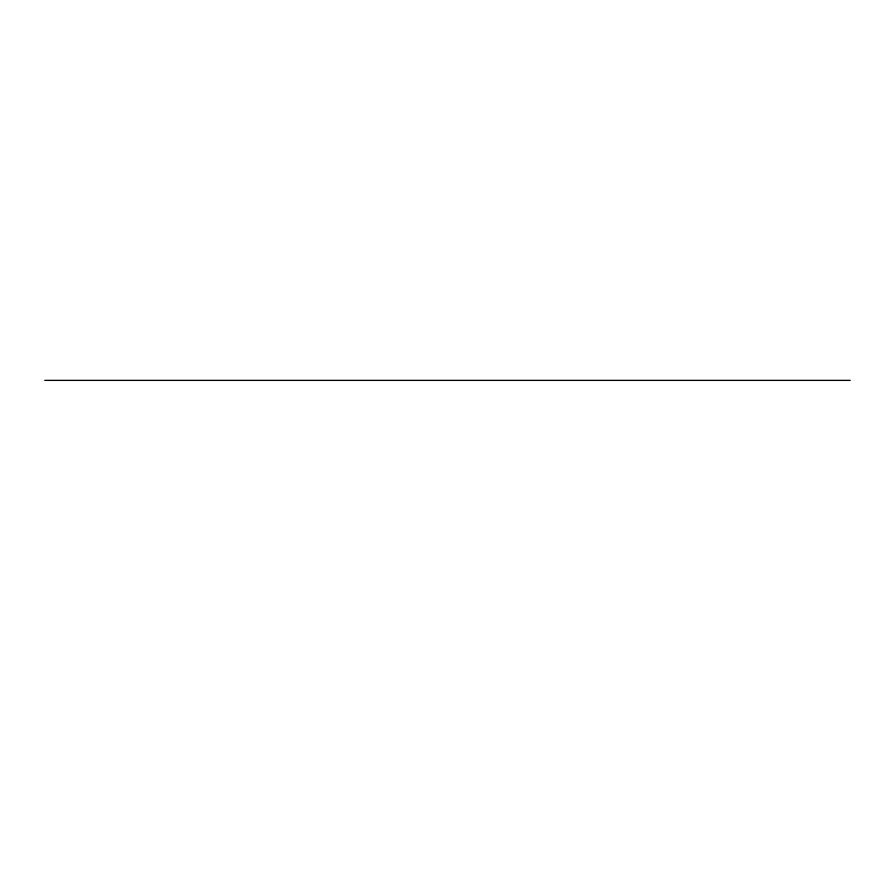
<?xml version="1.0" encoding="UTF-8"?>
<svg xmlns="http://www.w3.org/2000/svg" width="895" height="895" viewBox="0 0 895 895"><rect width="100%" height="100%" fill="white"/><g stroke="black" fill="none" stroke-linecap="round" stroke-linejoin="round"><path stroke-width="1.34" d="M44.75 380.375L850.25 380.375"/></g></svg>
